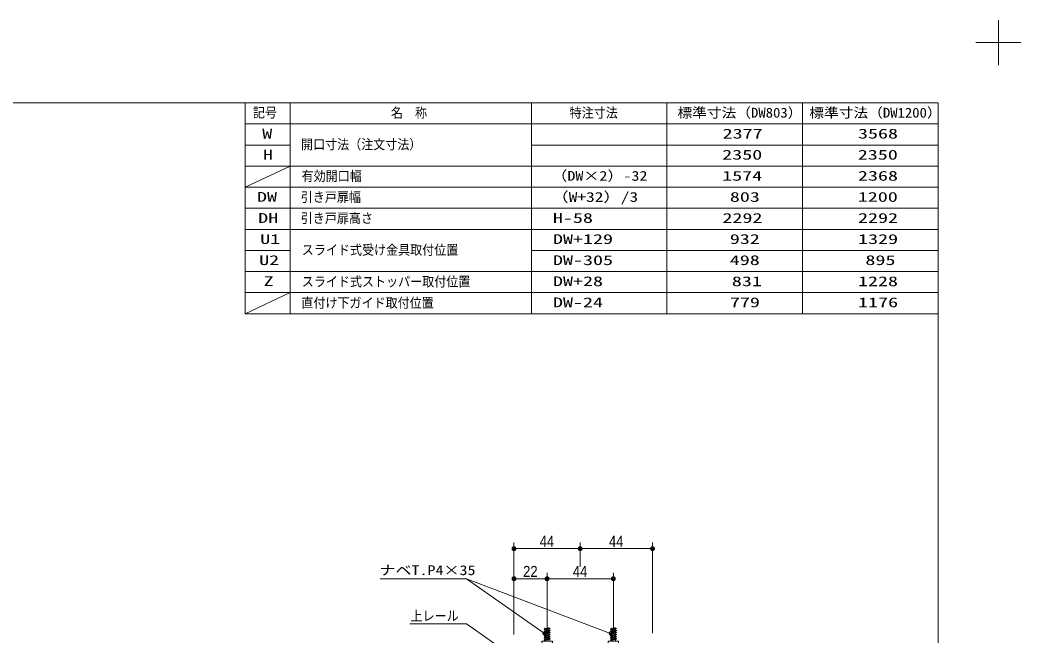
# Model space of a CAD drawing. Units: millimetres, scale not verified, with parts at other scales. Extents: x -6062 to 6062, y -3045 to 3045.
# Drawn here: x -835 to 2488, y 1000 to 3045 of the extents above; entities that cross this region are included whole.
import ezdxf
from ezdxf.enums import TextEntityAlignment as Align

# ---------------------------------------------------------------- set-up
doc = ezdxf.new("R2010")
doc.units = ezdxf.units.MM
doc.header["$LTSCALE"] = 20
for name, color, linetype, lineweight in [('0-0_2寸法-3', 7, 'Continuous', 9), ('0-1_3一般', 7, 'Continuous', 9), ('0-2_1図面枠', 7, 'Continuous', 9), ('0-3_2寸法-1', 7, 'Continuous', 9), ('0-4_0', 7, 'Continuous', 9)]:
    doc.layers.add(name, color=color, linetype=linetype, lineweight=lineweight)
doc.styles.add('ＭＳ ゴシック', font='')
doc.styles.add('ＭＳ Ｐゴシック', font='')
doc.styles.get('ＭＳ ゴシック').set_extended_font_data('MS Gothic')
doc.styles.get('ＭＳ Ｐゴシック').set_extended_font_data('MS PGothic')

# ---------------------------------------------------------------- blocks, each defined once
blk = doc.blocks.new('グループ-60')
at = {"layer": '0-1_3一般'}
for p, q in [((53843.7, 20441.6), (54243.7, 20512.2)), ((53843.7, 20441.6), (53843.7, 20454.9)), ((54243.7, 20384.2), (53843.7, 20313.6)), ((53843.7, 20313.6), (53903.7, 20348.2)), ((53843.7, 20300.2), (53843.7, 20313.6)), ((53843.7, 20300.2), (53903.7, 20265.6)), ((53843.7, 20158.9), (54243.7, 20229.6)), ((53843.7, 20158.9), (53843.7, 20172.2)), ((54243.7, 20101.6), (53843.7, 20030.9)), ((53843.7, 20030.9), (53903.7, 20065.5)), ((53843.7, 20017.6), (53843.7, 20030.9)), ((53843.7, 20017.6), (53903.7, 19982.9)), ((53843.7, 19876.2), (54243.7, 19946.9)), ((54183.7, 20560.2), (53903.7, 20489.5)), ((53903.7, 20548.3), (53903.7, 20489.5)), ((53903.7, 20406.9), (53903.7, 20348.2)), ((53903.7, 20265.6), (54183.7, 20336.3)), ((54183.7, 20277.5), (53903.7, 20206.9)), ((53903.7, 20265.6), (53903.7, 20206.9)), ((53903.7, 20124.3), (53903.7, 20065.5)), ((53903.7, 19982.9), (54183.7, 20053.6)), ((54183.7, 19994.9), (53903.7, 19924.2)), ((53903.7, 19982.9), (53903.7, 19924.2)), ((54183.7, 20477.6), (54243.7, 20512.2)), ((54183.7, 20477.6), (54183.7, 20418.9)), ((54183.7, 20336.3), (54243.7, 20370.9)), ((54183.7, 20336.3), (54183.7, 20277.5)), ((54243.7, 20242.9), (54183.7, 20277.5)), ((54183.7, 20194.9), (54243.7, 20229.6)), ((54183.7, 20194.9), (54183.7, 20136.2)), ((54183.7, 20053.6), (54243.7, 20088.2)), ((54183.7, 20053.6), (54183.7, 19994.9)), ((54243.7, 19960.2), (54183.7, 19994.9)), ((54183.7, 19912.3), (54243.7, 19946.9)), ((54243.7, 20229.6), (54243.7, 20242.9)), ((54243.7, 19946.9), (54243.7, 19960.2)), ((53843.7, 19876.2), (53843.7, 19889.6)), ((54243.7, 19818.9), (53843.7, 19748.2)), ((53843.7, 19748.2), (53903.7, 19782.9)), ((53843.7, 19734.9), (53843.7, 19748.2)), ((53843.7, 19734.9), (53903.5, 19700.4)), ((53853.7, 19654.9), (54233.7, 19654.9)), ((53903.5, 19700.4), (53903.7, 19700.3)), ((53903.7, 19841.6), (53903.7, 19782.9)), ((53903.7, 19700.3), (54183.7, 19770.9)), ((54043.7, 19394.9), (54043.7, 19346.6)), ((54183.7, 19912.3), (54183.7, 19853.5)), ((54183.7, 19770.9), (54243.7, 19805.6)), ((54183.7, 19770.9), (54183.7, 19704.9)), ((54233.7, 19654.9), (54393.7, 19654.9)), ((54393.7, 19654.9), (54393.7, 19582.7))]:
    blk.add_line(p, q, dxfattribs=at)
for points in [[(54243.7, 20525.6), (53843.7, 20454.9), (53903.7, 20489.5)], [(53843.7, 20441.6), (53903.7, 20406.9), (54183.7, 20477.6)], [(53843.7, 20300.2), (54243.7, 20370.9), (54243.7, 20384.2)], [(54243.7, 20242.9), (53843.7, 20172.2), (53903.7, 20206.9)], [(53843.7, 20158.9), (53903.7, 20124.3), (54183.7, 20194.9)], [(53843.7, 20017.6), (54243.7, 20088.2), (54243.7, 20101.6)], [(54243.7, 19960.2), (53843.7, 19889.6), (53903.7, 19924.2)], [(54243.7, 20384.2), (54183.7, 20418.9), (53903.7, 20348.2)], [(54243.7, 20101.6), (54183.7, 20136.2), (53903.7, 20065.5)], [(53693.7, 19582.7), (53693.7, 19654.9), (53853.7, 19654.9)], [(53843.7, 19876.2), (53903.7, 19841.6), (54183.7, 19912.3)], [(53843.7, 19734.9), (54243.7, 19805.6), (54243.7, 19818.9)], [(54243.7, 19818.9), (54183.7, 19853.5), (53903.7, 19782.9)]]:
    blk.add_lwpolyline(points, dxfattribs=at)
for centre, radius, start, end in [((53793.7, 19582.7), 100, 180, 205.65891), ((53793.7, 19582.7), 100, 205.65891, 231.31781), ((54043.7, 19894.9), 500, 231.31781, 250.65891), ((53853.7, 19704.9), 50, 270, 312.40515), ((54043.7, 19894.9), 500, 250.65891, 270), ((53853.7, 19704.9), 50, 312.40515, 354.8103), ((54043.7, 19894.9), 500, 270, 289.34109), ((54233.7, 19704.9), 50, 180, 225), ((54233.7, 19704.9), 50, 225, 270), ((54043.7, 19894.9), 500, 289.34109, 308.68219), ((54293.7, 19582.7), 100, 308.68219, 334.34109), ((54293.7, 19582.7), 100, 334.34109, 0)]:
    blk.add_arc(centre, radius, start, end, dxfattribs=at)
blk = doc.blocks.new('グループ-66')
at = {"layer": '0-1_3一般'}
for p, q in [((58643.7, 20525.6), (58243.7, 20454.9)), ((58243.7, 20441.6), (58643.7, 20512.2)), ((58243.7, 20454.9), (58303.7, 20489.5)), ((58243.7, 20441.6), (58243.7, 20454.9)), ((58243.7, 20441.6), (58303.7, 20406.9)), ((58243.7, 20300.2), (58643.7, 20370.9)), ((58243.7, 20300.2), (58243.7, 20313.6)), ((58643.7, 20242.9), (58243.7, 20172.2)), ((58243.7, 20172.2), (58303.7, 20206.9)), ((58243.7, 20158.9), (58243.7, 20172.2)), ((58243.7, 20158.9), (58303.7, 20124.3)), ((58243.7, 20017.6), (58643.7, 20088.2)), ((58243.7, 20017.6), (58243.7, 20030.9)), ((58643.7, 19960.2), (58243.7, 19889.6)), ((58583.7, 20560.2), (58303.7, 20489.5)), ((58303.7, 20548.3), (58303.7, 20489.5)), ((58303.7, 20406.9), (58583.7, 20477.6)), ((58583.7, 20418.9), (58303.7, 20348.2)), ((58303.7, 20406.9), (58303.7, 20348.2)), ((58303.7, 20265.6), (58303.7, 20206.9)), ((58303.7, 20124.3), (58583.7, 20194.9)), ((58583.7, 20136.2), (58303.7, 20065.5)), ((58303.7, 20124.3), (58303.7, 20065.5)), ((58303.7, 19982.9), (58303.7, 19924.2)), ((58583.7, 20477.6), (58643.7, 20512.2)), ((58583.7, 20477.6), (58583.7, 20418.9)), ((58643.7, 20384.2), (58583.7, 20418.9)), ((58583.7, 20336.3), (58643.7, 20370.9)), ((58583.7, 20336.3), (58583.7, 20277.5)), ((58583.7, 20194.9), (58643.7, 20229.6)), ((58583.7, 20194.9), (58583.7, 20136.2)), ((58643.7, 20101.6), (58583.7, 20136.2)), ((58583.7, 20053.6), (58643.7, 20088.2)), ((58583.7, 20053.6), (58583.7, 19994.9)), ((58583.7, 19912.3), (58643.7, 19946.9)), ((58643.7, 20370.9), (58643.7, 20384.2)), ((58643.7, 20088.2), (58643.7, 20101.6)), ((58093.7, 19654.9), (58253.7, 19654.9)), ((58093.7, 19582.7), (58093.7, 19654.9)), ((58243.7, 19889.6), (58303.7, 19924.2)), ((58243.7, 19876.2), (58243.7, 19889.6)), ((58243.7, 19876.2), (58303.7, 19841.6)), ((58243.7, 19734.9), (58643.7, 19805.6)), ((58243.7, 19734.9), (58243.7, 19748.2)), ((58243.7, 19734.9), (58303.5, 19700.4)), ((58303.5, 19700.4), (58303.7, 19700.3)), ((58303.7, 19841.6), (58583.7, 19912.3)), ((58583.7, 19853.5), (58303.7, 19782.9)), ((58303.7, 19841.6), (58303.7, 19782.9)), ((58303.7, 19700.3), (58583.7, 19770.9)), ((58443.7, 19394.9), (58443.7, 19346.6)), ((58583.7, 19912.3), (58583.7, 19853.5)), ((58643.7, 19818.9), (58583.7, 19853.5)), ((58583.7, 19770.9), (58643.7, 19805.6)), ((58583.7, 19770.9), (58583.7, 19704.9)), ((58643.7, 19805.6), (58643.7, 19818.9)), ((58793.7, 19654.9), (58793.7, 19582.7))]:
    blk.add_line(p, q, dxfattribs=at)
for points in [[(58643.7, 20384.2), (58243.7, 20313.6), (58303.7, 20348.2)], [(58243.7, 20300.2), (58303.7, 20265.6), (58583.7, 20336.3)], [(58243.7, 20158.9), (58643.7, 20229.6), (58643.7, 20242.9)], [(58643.7, 20101.6), (58243.7, 20030.9), (58303.7, 20065.5)], [(58243.7, 20017.6), (58303.7, 19982.9), (58583.7, 20053.6)], [(58243.7, 19876.2), (58643.7, 19946.9), (58643.7, 19960.2)], [(58643.7, 20242.9), (58583.7, 20277.5), (58303.7, 20206.9)], [(58643.7, 19960.2), (58583.7, 19994.9), (58303.7, 19924.2)], [(58643.7, 19818.9), (58243.7, 19748.2), (58303.7, 19782.9)], [(58253.7, 19654.9), (58633.7, 19654.9), (58793.7, 19654.9)]]:
    blk.add_lwpolyline(points, dxfattribs=at)
for centre, radius, start, end in [((58193.7, 19582.7), 100, 180, 205.65891), ((58193.7, 19582.7), 100, 205.65891, 231.31781), ((58443.7, 19894.9), 500, 231.31781, 250.65891), ((58253.7, 19704.9), 50, 270, 312.40515), ((58443.7, 19894.9), 500, 250.65891, 270), ((58253.7, 19704.9), 50, 312.40515, 354.8103), ((58443.7, 19894.9), 500, 270, 289.34109), ((58633.7, 19704.9), 50, 180, 225), ((58633.7, 19704.9), 50, 225, 270), ((58443.7, 19894.9), 500, 289.34109, 308.68219), ((58693.7, 19582.7), 100, 308.68219, 334.34109), ((58693.7, 19582.7), 100, 334.34109, 0)]:
    blk.add_arc(centre, radius, start, end, dxfattribs=at)
blk = doc.blocks.new('グループ-79')
at = {"layer": '0-1_3一般'}
for name in ['グループ-60', 'グループ-66']:
    blk.add_blockref(name, (0, 0), dxfattribs=at)
blk = doc.blocks.new('グループ-82')
at = {"layer": '0-1_3一般'}
blk.add_blockref('グループ-79', (0, 0), dxfattribs=at)
blk = doc.blocks.new('_Dot')
at = {"layer": '0-4_0'}
for p, q in [((-10, 0), (-20, 0)), ((9.78, 2), (-9.78, 2)), ((7.99, 6), (-7.99, 6)), ((9.16, -3.98), (-9.16, -3.98)), ((6, -7.98), (-6, -7.98))]:
    blk.add_line(p, q, dxfattribs=at)
for points in [[(10, 0), (9.92, 1.25), (9.69, 2.49), (9.3, 3.68), (8.76, 4.82), (8.09, 5.88), (7.29, 6.85), (6.37, 7.71), (5.36, 8.44), (4.26, 9.05), (3.09, 9.51), (1.87, 9.82), (0.63, 9.98), (-0.63, 9.98), (-1.87, 9.82), (-3.09, 9.51), (-4.26, 9.05), (-5.36, 8.44), (-6.37, 7.71), (-7.29, 6.85), (-8.09, 5.88), (-8.76, 4.82), (-9.3, 3.68), (-9.69, 2.49), (-9.92, 1.25), (-10, 0), (0, 0)], [(-10, 0), (-9.92, -1.25), (-9.69, -2.49), (-9.3, -3.68), (-8.76, -4.82), (-8.09, -5.88), (-7.29, -6.85), (-6.37, -7.71), (-5.36, -8.44), (-4.26, -9.05), (-3.09, -9.51), (-1.87, -9.82), (-0.63, -9.98), (0.63, -9.98), (1.87, -9.82), (3.09, -9.51), (4.26, -9.05), (5.36, -8.44), (6.37, -7.71), (7.29, -6.85), (8.09, -5.88), (8.76, -4.82), (9.3, -3.68), (9.69, -2.49), (9.92, -1.25), (10, 0), (0, 0)]]:
    blk.add_lwpolyline(points, close=True, dxfattribs=at)
blk = doc.blocks.new('グループ-92')
at = {"layer": '0-2_1図面枠'}
for p, q in [((84000, 57900), (84000, 60900)), ((85500, 59400), (82500, 59400))]:
    blk.add_line(p, q, dxfattribs=at)
blk = doc.blocks.new('グループ-94')
at = {"layer": '0-2_1図面枠'}
blk.add_lwpolyline([(-80000, 55400), (80000, 55400), (80000, -55400), (-80000, -55400)], close=True, dxfattribs=at)
blk = doc.blocks.new('図面枠')
at = {"layer": '0-2_1図面枠'}
for name in ['グループ-92', 'グループ-94']:
    blk.add_blockref(name, (0, 0), dxfattribs=at)

msp = doc.modelspace()

# ---------------------------------------------------------------- linework, layer by layer
at = {"layer": '0-0_2寸法-3'}
for p, q in [((646.86, 1190.25), (1125.55, 1009.11)), ((910.44, 1010.11), (900.66, 1010.11)), ((909.55, 1006.11), (901.55, 1006.11)), ((905.71, 1014.11), (905.39, 1014.11)), ((905.71, 1014.11), (905.39, 1014.11)), ((1130.46, 1010.11), (1120.64, 1010.11)), ((1129.55, 1006.11), (1121.55, 1006.11)), ((1125.92, 1014.11), (1125.18, 1014.11)), ((1125.92, 1014.11), (1125.18, 1014.11))]:
    msp.add_line(p, q, dxfattribs=at)
for points in [[(905.55, 1009.11), (646.86, 1190.25), (360.56, 1190.25)], [(804.68, 929.74), (646.86, 1040.25), (458.57, 1040.25)], [(1120.62, 1008.25), (1120.58, 1008.49), (1120.56, 1008.74), (1120.54, 1008.98), (1120.54, 1009.23), (1120.55, 1009.47), (1120.58, 1009.72), (1120.61, 1009.96), (1120.66, 1010.2), (1120.72, 1010.44), (1120.79, 1010.68), (1120.87, 1010.91), (1120.97, 1011.13), (1121.07, 1011.36), (1121.19, 1011.57), (1121.31, 1011.78), (1121.45, 1011.99), (1121.6, 1012.19), (1121.75, 1012.38), (1121.92, 1012.56), (1122.09, 1012.73), (1122.27, 1012.9), (1122.46, 1013.05), (1122.66, 1013.2), (1122.86, 1013.34), (1123.07, 1013.46), (1123.29, 1013.58), (1123.51, 1013.69), (1123.74, 1013.78), (1123.97, 1013.86), (1124.21, 1013.94), (1124.44, 1014), (1124.69, 1014.04), (1124.93, 1014.08), (1125.17, 1014.11), (1125.42, 1014.12), (1125.66, 1014.12), (1125.91, 1014.11), (1126.15, 1014.08), (1126.4, 1014.05)], [(1121.76, 1005.84), (1121.61, 1006.02), (1121.46, 1006.22), (1121.32, 1006.43), (1121.2, 1006.64), (1121.08, 1006.85), (1120.97, 1007.08), (1120.88, 1007.3), (1120.8, 1007.53), (1120.73, 1007.77), (1120.67, 1008.01), (1120.62, 1008.25), (1120.58, 1008.49), (1120.56, 1008.74), (1120.54, 1008.98), (1120.54, 1009.23), (1120.55, 1009.47), (1120.58, 1009.72), (1120.61, 1009.96), (1120.66, 1010.2), (1120.72, 1010.44), (1120.79, 1010.68), (1120.87, 1010.91)], [(1128.02, 1004.76), (1127.81, 1004.64), (1127.59, 1004.54), (1127.36, 1004.44), (1127.13, 1004.36), (1126.89, 1004.29), (1126.65, 1004.23), (1126.41, 1004.18), (1126.17, 1004.14), (1125.93, 1004.12), (1125.68, 1004.11), (1125.43, 1004.11), (1125.19, 1004.12), (1124.94, 1004.14), (1124.7, 1004.18), (1124.46, 1004.22), (1124.22, 1004.28), (1123.99, 1004.35), (1123.75, 1004.44), (1123.53, 1004.53), (1123.31, 1004.64), (1123.09, 1004.75), (1122.88, 1004.88), (1122.67, 1005.01), (1122.48, 1005.16), (1122.28, 1005.32), (1122.1, 1005.48), (1121.93, 1005.65), (1121.76, 1005.84), (1121.61, 1006.02), (1121.46, 1006.22), (1121.32, 1006.43), (1121.2, 1006.64), (1121.08, 1006.85), (1120.97, 1007.08), (1120.88, 1007.3), (1120.8, 1007.53), (1120.73, 1007.77), (1120.67, 1008.01), (1120.62, 1008.25)], [(1120.87, 1010.91), (1120.97, 1011.13), (1121.07, 1011.36), (1121.19, 1011.57), (1121.31, 1011.78), (1121.45, 1011.99), (1121.6, 1012.19), (1121.75, 1012.38), (1121.92, 1012.56), (1122.09, 1012.73), (1122.27, 1012.9), (1122.46, 1013.05), (1122.66, 1013.2), (1122.86, 1013.34), (1123.07, 1013.46), (1123.29, 1013.58), (1123.51, 1013.69), (1123.74, 1013.78), (1123.97, 1013.86), (1124.21, 1013.94), (1124.44, 1014), (1124.69, 1014.04), (1124.93, 1014.08), (1125.17, 1014.11), (1125.42, 1014.12), (1125.66, 1014.12), (1125.91, 1014.11), (1126.15, 1014.08), (1126.4, 1014.05), (1126.64, 1014), (1126.88, 1013.94), (1127.11, 1013.87), (1127.34, 1013.79), (1127.57, 1013.69), (1127.79, 1013.59), (1128.01, 1013.47), (1128.22, 1013.35), (1128.43, 1013.21), (1128.62, 1013.06), (1128.81, 1012.91)], [(1129.91, 1006.65), (1129.78, 1006.44), (1129.65, 1006.24), (1129.5, 1006.04), (1129.35, 1005.85), (1129.18, 1005.67), (1129.01, 1005.49), (1128.83, 1005.33), (1128.64, 1005.17), (1128.44, 1005.02), (1128.24, 1004.89), (1128.02, 1004.76), (1127.81, 1004.64), (1127.59, 1004.54), (1127.36, 1004.44), (1127.13, 1004.36), (1126.89, 1004.29), (1126.65, 1004.23), (1126.41, 1004.18), (1126.17, 1004.14), (1125.93, 1004.12), (1125.68, 1004.11), (1125.43, 1004.11), (1125.19, 1004.12), (1124.94, 1004.14), (1124.7, 1004.18), (1124.46, 1004.22), (1124.22, 1004.28), (1123.99, 1004.35), (1123.75, 1004.44), (1123.53, 1004.53), (1123.31, 1004.64), (1123.09, 1004.75), (1122.88, 1004.88), (1122.67, 1005.01), (1122.48, 1005.16), (1122.28, 1005.32), (1122.1, 1005.48), (1121.93, 1005.65), (1121.76, 1005.84)], [(1126.4, 1014.05), (1126.64, 1014), (1126.88, 1013.94), (1127.11, 1013.87), (1127.34, 1013.79), (1127.57, 1013.69), (1127.79, 1013.59), (1128.01, 1013.47), (1128.22, 1013.35), (1128.43, 1013.21), (1128.62, 1013.06), (1128.81, 1012.91), (1129, 1012.74), (1129.17, 1012.57), (1129.34, 1012.39), (1129.49, 1012.2), (1129.64, 1012), (1129.78, 1011.8), (1129.9, 1011.59), (1130.02, 1011.37), (1130.12, 1011.15), (1130.22, 1010.92), (1130.3, 1010.69), (1130.37, 1010.46), (1130.43, 1010.22), (1130.48, 1009.98), (1130.52, 1009.73), (1130.54, 1009.49), (1130.56, 1009.24), (1130.56, 1009), (1130.54, 1008.75), (1130.52, 1008.51), (1130.48, 1008.26), (1130.44, 1008.02), (1130.38, 1007.78), (1130.31, 1007.55), (1130.22, 1007.32), (1130.13, 1007.09), (1130.03, 1006.87), (1129.91, 1006.65)], [(1128.81, 1012.91), (1129, 1012.74), (1129.17, 1012.57), (1129.34, 1012.39), (1129.49, 1012.2), (1129.64, 1012), (1129.78, 1011.8), (1129.9, 1011.59), (1130.02, 1011.37), (1130.12, 1011.15), (1130.22, 1010.92), (1130.3, 1010.69), (1130.37, 1010.46), (1130.43, 1010.22), (1130.48, 1009.98), (1130.52, 1009.73), (1130.54, 1009.49), (1130.56, 1009.24), (1130.56, 1009), (1130.54, 1008.75), (1130.52, 1008.51), (1130.48, 1008.26), (1130.44, 1008.02), (1130.38, 1007.78), (1130.31, 1007.55), (1130.22, 1007.32), (1130.13, 1007.09), (1130.03, 1006.87), (1129.91, 1006.65), (1129.78, 1006.44), (1129.65, 1006.24), (1129.5, 1006.04), (1129.35, 1005.85), (1129.18, 1005.67), (1129.01, 1005.49), (1128.83, 1005.33), (1128.64, 1005.17), (1128.44, 1005.02), (1128.24, 1004.89), (1128.02, 1004.76)]]:
    msp.add_lwpolyline(points, dxfattribs=at)
msp.add_circle((905.55, 1009.11), 5.01, dxfattribs=at)
msp.add_circle((905.55, 1009.11), 5.01, dxfattribs=at)
at = {"layer": '0-2_1図面枠'}
for p, q in [((62.5, 2770), (62.5, 2070)), ((862.5, 2770), (862.5, 2070)), ((1312.5, 2770), (1312.5, 2070)), ((1762.5, 2770), (1762.5, 2070)), ((2212.5, 2700), (-87.5, 2700)), ((62.5, 2630), (-87.5, 2630)), ((2212.5, 2630), (862.5, 2630)), ((2212.5, 2560), (-87.5, 2560)), ((62.5, 2560), (-87.5, 2490)), ((2212.5, 2490), (-87.5, 2490)), ((2212.5, 2420), (-87.5, 2420)), ((2212.5, 2420), (-87.5, 2420)), ((2212.5, 2350), (-87.5, 2350)), ((62.5, 2280), (-87.5, 2280)), ((2212.5, 2280), (862.5, 2280)), ((2212.5, 2210), (-87.5, 2210)), ((62.5, 2140), (-87.5, 2070)), ((2212.5, 2140), (-87.5, 2140))]:
    msp.add_line(p, q, dxfattribs=at)
msp.add_lwpolyline([(-87.5, 2770), (2212.5, 2770), (2212.5, 2070), (-87.5, 2070)], close=True, dxfattribs=at)
at = {"layer": '0-3_2寸法-1'}
for p, q in [((804.68, 1210.25), (804.68, 1310.25)), ((1024.68, 1230.25), (1024.68, 1310.25)), ((1024.68, 1230.25), (1024.68, 1310.25)), ((1264.68, 1010.25), (1264.68, 1310.25)), ((817.4, 1290.25), (1011.97, 1290.25)), ((1037.4, 1290.25), (1251.97, 1290.25)), ((804.68, 1005.25), (804.68, 1210.25)), ((914.68, 1013.29), (914.68, 1210.25)), ((914.68, 1013.29), (914.68, 1210.25)), ((1134.68, 1013.29), (1134.68, 1210.25)), ((901.97, 1190.25), (817.4, 1190.25)), ((927.4, 1190.25), (1121.97, 1190.25))]:
    msp.add_line(p, q, dxfattribs=at)

# ---------------------------------------------------------------- block references
at = {"layer": '0-1_3一般', "xscale": 0.05, "yscale": 0.05}
msp.add_blockref('グループ-82', (-1787.5, 0), dxfattribs=at)
at = {"layer": '0-2_1図面枠', "xscale": 0.05, "yscale": 0.05}
msp.add_blockref('図面枠', (-1787.5, 0), dxfattribs=at)
at = {"layer": '0-3_2寸法-1', "xscale": 0.6356201, "yscale": 0.6356201, "rotation": 180}
for p in [(804.68, 1290.25), (1024.68, 1290.25), (804.68, 1190.25), (914.68, 1190.25)]:
    msp.add_blockref('_Dot', p, dxfattribs=at)
at = {"layer": '0-3_2寸法-1', "xscale": 0.6356201, "yscale": 0.6356201}
for p in [(1024.68, 1290.25), (1264.68, 1290.25), (914.68, 1190.25), (1134.68, 1190.25)]:
    msp.add_blockref('_Dot', p, dxfattribs=at)

# ---------------------------------------------------------------- texts
at = {"layer": '0-0_2寸法-3', "style": 'ＭＳ ゴシック'}
for s, width, p in [('ナベT.P4×35', 1.2, (358.06, 1192.64)), ('上レール', 0.9, (461.46, 1041.08))]:
    msp.add_text(s, height=32.55, dxfattribs=dict(at, width=width)).set_placement(p, align=Align.BOTTOM_LEFT)
at = {"layer": '0-2_1図面枠', "style": 'ＭＳ ゴシック'}
for s, width, p in [('名\u3000称', 0.9, (396.3, 2711.07)), ('特注寸法', 0.9, (989.42, 2711.15)), ('標準寸法（DW803）', 1.1, (1347.3, 2711.35)), ('標準寸法（DW1200）', 1.1, (1785, 2711.35)), ('記号', 0.9, (-61.77, 2711.64)), ('W', 1.5, (-30.75, 2641.83)), ('2377', 1.5, (1497.21, 2641.83)), ('3568', 1.5, (1946.43, 2641.83)), ('開口寸法（注文寸法）', 0.9, (97.9, 2606.25)), ('H', 1.5, (-28.25, 2571.83)), ('2350', 1.5, (1495.86, 2571.74)), ('2350', 1.5, (1945.86, 2571.74)), ('有効開口幅', 0.9, (99.79, 2500.98)), ('（DW×2）-32', 1.2, (928.67, 2501.64)), ('1574', 1.5, (1495.66, 2501.74)), ('2368', 1.5, (1946.43, 2501.83)), ('DW', 1.5, (-48.15, 2431.83)), ('引き戸扉幅', 0.9, (97.12, 2431.35)), ('（W+32）/3', 1.3, (928.67, 2431.64)), ('803', 1.5, (1521.23, 2431.74)), ('1200', 1.5, (1945.86, 2431.74)), ('DH', 1.5, (-44.11, 2361.83)), ('引き戸扉高さ', 0.9, (97.12, 2361.17)), ('H-58', 1.5, (934.05, 2361.83)), ('2292', 1.5, (1496.64, 2361.83)), ('2292', 1.5, (1946.64, 2361.83)), ('U1', 1.5, (-37.65, 2291.74)), ('DW+129', 1.5, (934.22, 2291.74)), ('932', 1.5, (1521.23, 2291.83)), ('1329', 1.5, (1946.84, 2291.74)), ('スライド式受け金具取付位置', 0.9, (100.57, 2255.97)), ('U2', 1.5, (-41.02, 2221.83)), ('DW-305', 1.5, (934.22, 2221.74)), ('498', 1.5, (1521.03, 2221.83)), ('895', 1.5, (1971.23, 2221.83)), ('Z', 1.5, (-26.23, 2151.83)), ('スライド式ストッパー取付位置', 0.9, (100.57, 2150.78)), ('DW+28', 1.5, (934.22, 2151.83)), ('831', 1.5, (1527.96, 2151.74)), ('1228', 1.5, (1946.43, 2151.74)), ('直付け下ガイド取付位置', 0.9, (99.05, 2080.2)), ('DW-24', 1.5, (934.22, 2081.83)), ('779', 1.5, (1521.43, 2081.83)), ('1176', 1.5, (1946.84, 2081.74))]:
    msp.add_text(s, height=32.55, dxfattribs=dict(at, width=width)).set_placement(p, align=Align.BOTTOM_LEFT)
at = {"layer": '0-3_2寸法-1', "style": 'ＭＳ Ｐゴシック', "width": 0.9}
for s, p in [('44', (889.99, 1285.19)), ('44', (1119.99, 1285.19)), ('22', (835.09, 1185.19)), ('44', (999.99, 1185.19))]:
    msp.add_text(s, height=36.66, dxfattribs=at).set_placement(p, align=Align.BOTTOM_LEFT)

doc.saveas('drawing.dxf')
